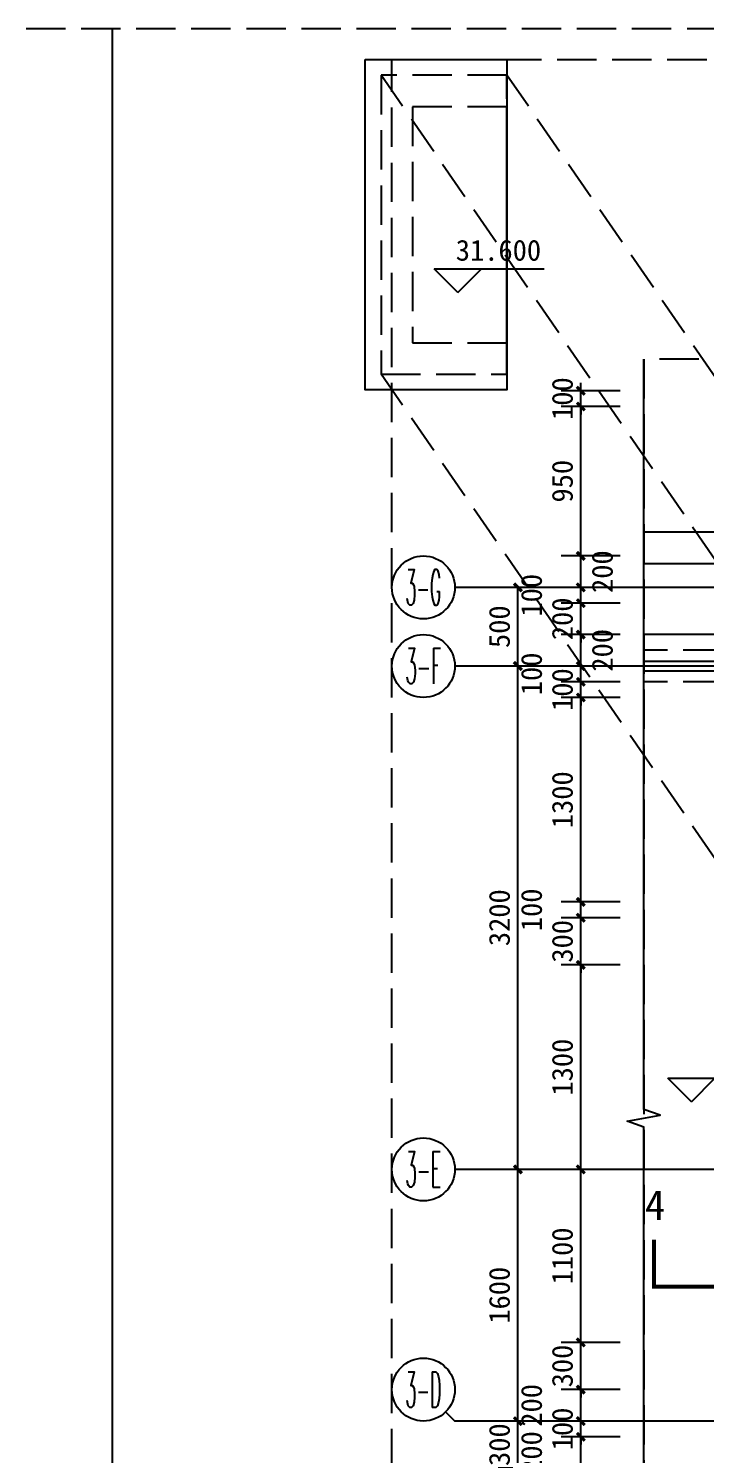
# Model space of a CAD drawing. Extents: x -10817 to 167545, y 26551 to 157048.
# Drawn here: x 86649 to 90950, y 125133 to 134198 of the extents above; entities that cross this region are included whole.
import ezdxf
from ezdxf.enums import TextEntityAlignment as Align
from ezdxf.xclip import XClip

# ---------------------------------------------------------------- set-up
doc = ezdxf.new("R2010")
doc.units = 0
doc.header["$LTSCALE"] = 1000
doc.header["$MEASUREMENT"] = 0
doc.header["$XCLIPFRAME"] = 0
for name, pattern in [('125-核心筒-RF$0$DASH', [0.35, 0.25, -0.1]), ('3#楼机房平面$0$DASH', [0.35, 0.25, -0.1]), ('DASH', [0.35, 0.25, -0.1]), ('DOTE', [2.42, 2, -0.2, 0.02, -0.2])]:
    doc.linetypes.add(name, pattern=pattern)
doc.layers.get('Defpoints').update_dxf_attribs({"color": 30, "linetype": 'DASH'})
for name, color, linetype in [('125-核心筒-RF$0$A-ROOF', 241, 'Continuous'), ('3#-夹层$0$A-ANNO-LEVL', 3, 'Continuous'), ('3#楼机房平面$0$A-FLOR-HRAL', 71, 'Continuous'), ('3#楼机房平面$0$A-ROOF', 241, 'Continuous'), ('A-ANNO-AXIS-CIRC', 3, 'Continuous'), ('A-ANNO-AXIS-TEXT', 7, 'Continuous'), ('A-ANNO-DIMS', 3, 'Continuous'), ('A-ANNO-DOTE', 10, 'DOTE'), ('A-ANNO-LEVL', 3, 'Continuous'), ('A-ANNO-SYMB', 3, 'Continuous'), ('A-ANNO-TEXT', 7, 'Continuous'), ('AXIS_TEXT', 7, 'Continuous')]:
    doc.layers.add(name, color=color, linetype=linetype)
doc.styles.add('_TCH_AXIS', font='COMPLEX', dxfattribs={"bigfont": 'GBCBIG'})
doc.styles.add('_TCH_DIM', font='')
doc.styles.add('_TCH_DIM_T3', font='')
doc.styles.add('_TCH_LABEL', font='')
doc.styles.add('COMPLEX', font='COMPLEX')
doc.styles.get('_TCH_DIM').set_extended_font_data('SimSun')
doc.styles.get('_TCH_DIM_T3').set_extended_font_data('SimSun')
doc.styles.get('_TCH_LABEL').set_extended_font_data('SimSun')
doc.dimstyles.new('_TCH_ARCH&&50', dxfattribs={"dimtxt": 132.911392, "dimasz": 50, "dimexe": 125, "dimexo": 150, "dimgap": 50, "dimtad": 1, "dimdec": 0, "dimzin": 0, "dimdsep": 46, "dimtxsty": '_TCH_DIM_T3', "dimblk": 'ARCHTICK', "dimcen": 0.09, "dimclrt": 7, "dimazin": 2, "dimtfac": 1, "dimtdec": 0, "dimtix": 1, "dimtmove": 2, "dimatfit": 3, "dimfxl": 50, "dimtolj": 1, "dimtzin": 0, "dimarcsym": 0})

# ---------------------------------------------------------------- blocks, each defined once
blk = doc.blocks.new('125-核心筒-RF')
at = {"layer": '125-核心筒-RF$0$A-ROOF'}
blk.add_lwpolyline([(9369.1, 9405.6), (8469.1, 9405.6), (8469.1, 7305.6), (9369.1, 7305.6)], close=True, dxfattribs=at)
at = {"layer": '125-核心筒-RF$0$A-ROOF', "linetype": '125-核心筒-RF$0$DASH'}
for points in [[(5950, 5650), (8469.1, 9305.6)], [(6750, 5650), (9269.1, 9305.6)], [(6750, 3750), (9269.1, 7405.6)]]:
    blk.add_lwpolyline(points, dxfattribs=at)
for points in [[(9269.1, 7405.6), (8469.1, 7405.6), (8469.1, 9305.6), (9269.1, 9305.6)], [(9069.1, 7605.6), (8469.1, 7605.6), (8469.1, 9105.6), (9069.1, 9105.6)]]:
    blk.add_lwpolyline(points, close=True, dxfattribs=at)
blk = doc.blocks.new('3#楼机房平面')
at = {"layer": '3#楼机房平面$0$A-FLOR-HRAL'}
for points in [[(14735, 7130), (18950, 7130)], [(14735, 7070), (18950, 7070)]]:
    blk.add_lwpolyline(points, dxfattribs=at)
at = {"layer": '3#楼机房平面$0$A-ROOF'}
for points in [[(18600.1, 7950), (2299.9, 7950)], [(18600.1, 7750), (2299.9, 7750)], [(19650, 7300), (1250, 7300)]]:
    blk.add_lwpolyline(points, dxfattribs=at)
at = {"layer": '3#楼机房平面$0$A-ROOF', "linetype": '3#楼机房平面$0$DASH'}
for points in [[(18950.1, 7200), (1950, 7200)], [(18950.1, 7000), (1950, 7000)]]:
    blk.add_lwpolyline(points, dxfattribs=at)
blk = doc.blocks.new('_ArchTick')
at = {"color": 0, "linetype": 'ByBlock', "const_width": 0.4}
blk.add_lwpolyline([(-0.5, -0.5), (0.5, 0.5)], dxfattribs=at)
blk = doc.blocks.new('*D2945')
at = {"layer": 'A-ANNO-DIMS', "color": 0, "lineweight": -2, "transparency": 16777216}
for p, q in [((90408.1, 125245.6), (90033.1, 125245.6)), ((90158.1, 125045.6), (90158.1, 125245.6)), ((90408.1, 125045.6), (90033.1, 125045.6))]:
    blk.add_line(p, q, dxfattribs=at)
at = {"layer": 'Defpoints', "color": 0, "transparency": 16777216}
for p in [(90158.1, 125245.6), (90558.1, 125245.6), (90558.1, 125045.6)]:
    blk.add_point(p, dxfattribs=at)
at = {"layer": 'A-ANNO-DIMS', "color": 0, "lineweight": -2, "transparency": 16777216, "xscale": 50, "yscale": 50, "zscale": 50}
for p, rotation in [((90158.1, 125245.6), 90), ((90158.1, 125045.6), 270)]:
    blk.add_blockref('_ArchTick', p, dxfattribs=dict(at, rotation=rotation))
at = {"layer": 'A-ANNO-DIMS', "color": 7, "transparency": 16777216, "insert": (89845.6, 125145.6), "char_height": 132.91, "attachment_point": 5, "rotation": 90, "style": '_TCH_DIM_T3'}
blk.add_mtext('\\A1;200', dxfattribs=at)
blk = doc.blocks.new('*D2946')
at = {"layer": 'A-ANNO-DIMS', "color": 0, "lineweight": -2, "transparency": 16777216}
for p, q in [((90158.1, 125345.6), (90158.1, 125395.6)), ((90408.1, 125345.6), (90033.1, 125345.6)), ((90158.1, 125245.6), (90158.1, 125345.6)), ((90408.1, 125245.6), (90033.1, 125245.6)), ((90158.1, 125245.6), (90158.1, 125195.6))]:
    blk.add_line(p, q, dxfattribs=at)
at = {"layer": 'Defpoints', "color": 0, "transparency": 16777216}
for p in [(90158.1, 125345.6), (90558.1, 125345.6), (90558.1, 125245.6)]:
    blk.add_point(p, dxfattribs=at)
at = {"layer": 'A-ANNO-DIMS', "color": 0, "lineweight": -2, "transparency": 16777216, "xscale": 50, "yscale": 50, "zscale": 50}
for p, rotation in [((90158.1, 125345.6), 270), ((90158.1, 125245.6), 90)]:
    blk.add_blockref('_ArchTick', p, dxfattribs=dict(at, rotation=rotation))
at = {"layer": 'A-ANNO-DIMS', "color": 7, "transparency": 16777216, "insert": (90041.7, 125295.6), "char_height": 132.91, "attachment_point": 5, "rotation": 90, "style": '_TCH_DIM_T3'}
blk.add_mtext('\\A1;100', dxfattribs=at)
blk = doc.blocks.new('*D2947')
at = {"layer": 'A-ANNO-DIMS', "color": 0, "lineweight": -2, "transparency": 16777216}
for p, q in [((90408.1, 125545.6), (90033.1, 125545.6)), ((90158.1, 125345.6), (90158.1, 125545.6)), ((90408.1, 125345.6), (90033.1, 125345.6))]:
    blk.add_line(p, q, dxfattribs=at)
at = {"layer": 'Defpoints', "color": 0, "transparency": 16777216}
for p in [(90158.1, 125545.6), (90558.1, 125545.6), (90558.1, 125345.6)]:
    blk.add_point(p, dxfattribs=at)
at = {"layer": 'A-ANNO-DIMS', "color": 0, "lineweight": -2, "transparency": 16777216, "xscale": 50, "yscale": 50, "zscale": 50}
for p, rotation in [((90158.1, 125545.6), 90), ((90158.1, 125345.6), 270)]:
    blk.add_blockref('_ArchTick', p, dxfattribs=dict(at, rotation=rotation))
at = {"layer": 'A-ANNO-DIMS', "color": 7, "transparency": 16777216, "insert": (89845.6, 125445.6), "char_height": 132.91, "attachment_point": 5, "rotation": 90, "style": '_TCH_DIM_T3'}
blk.add_mtext('\\A1;200', dxfattribs=at)
blk = doc.blocks.new('*D2948')
at = {"layer": 'A-ANNO-DIMS', "color": 0, "lineweight": -2, "transparency": 16777216}
for p, q in [((90408.1, 125845.6), (90033.1, 125845.6)), ((90158.1, 125845.6), (90158.1, 125895.6)), ((90158.1, 125545.6), (90158.1, 125845.6)), ((90408.1, 125545.6), (90033.1, 125545.6)), ((90158.1, 125545.6), (90158.1, 125495.6))]:
    blk.add_line(p, q, dxfattribs=at)
at = {"layer": 'Defpoints', "color": 0, "transparency": 16777216}
for p in [(90158.1, 125845.6), (90558.1, 125845.6), (90558.1, 125545.6)]:
    blk.add_point(p, dxfattribs=at)
at = {"layer": 'A-ANNO-DIMS', "color": 0, "lineweight": -2, "transparency": 16777216, "xscale": 50, "yscale": 50, "zscale": 50}
for p, rotation in [((90158.1, 125845.6), 270), ((90158.1, 125545.6), 90)]:
    blk.add_blockref('_ArchTick', p, dxfattribs=dict(at, rotation=rotation))
at = {"layer": 'A-ANNO-DIMS', "color": 7, "transparency": 16777216, "insert": (90041.7, 125695.6), "char_height": 132.91, "attachment_point": 5, "rotation": 90, "style": '_TCH_DIM_T3'}
blk.add_mtext('\\A1;300', dxfattribs=at)
blk = doc.blocks.new('*D2949')
at = {"layer": 'A-ANNO-DIMS', "color": 0, "lineweight": -2, "transparency": 16777216}
for p, q in [((90408.1, 126945.6), (90033.1, 126945.6)), ((90158.1, 125845.6), (90158.1, 126945.6)), ((90408.1, 125845.6), (90033.1, 125845.6))]:
    blk.add_line(p, q, dxfattribs=at)
at = {"layer": 'Defpoints', "color": 0, "transparency": 16777216}
for p in [(90158.1, 126945.6), (90558.1, 126945.6), (90558.1, 125845.6)]:
    blk.add_point(p, dxfattribs=at)
at = {"layer": 'A-ANNO-DIMS', "color": 0, "lineweight": -2, "transparency": 16777216, "xscale": 50, "yscale": 50, "zscale": 50}
for p, rotation in [((90158.1, 126945.6), 90), ((90158.1, 125845.6), 270)]:
    blk.add_blockref('_ArchTick', p, dxfattribs=dict(at, rotation=rotation))
at = {"layer": 'A-ANNO-DIMS', "color": 7, "transparency": 16777216, "insert": (90041.7, 126395.6), "char_height": 132.91, "attachment_point": 5, "rotation": 90, "style": '_TCH_DIM_T3'}
blk.add_mtext('\\A1;1100', dxfattribs=at)
blk = doc.blocks.new('*D2950')
at = {"layer": 'A-ANNO-DIMS', "color": 0, "lineweight": -2, "transparency": 16777216}
for p, q in [((90408.1, 128245.6), (90033.1, 128245.6)), ((90158.1, 126945.6), (90158.1, 128245.6)), ((90408.1, 126945.6), (90033.1, 126945.6))]:
    blk.add_line(p, q, dxfattribs=at)
at = {"layer": 'Defpoints', "color": 0, "transparency": 16777216}
for p in [(90158.1, 128245.6), (90558.1, 128245.6), (90558.1, 126945.6)]:
    blk.add_point(p, dxfattribs=at)
at = {"layer": 'A-ANNO-DIMS', "color": 0, "lineweight": -2, "transparency": 16777216, "xscale": 50, "yscale": 50, "zscale": 50}
for p, rotation in [((90158.1, 128245.6), 90), ((90158.1, 126945.6), 270)]:
    blk.add_blockref('_ArchTick', p, dxfattribs=dict(at, rotation=rotation))
at = {"layer": 'A-ANNO-DIMS', "color": 7, "transparency": 16777216, "insert": (90041.7, 127595.6), "char_height": 132.91, "attachment_point": 5, "rotation": 90, "style": '_TCH_DIM_T3'}
blk.add_mtext('\\A1;1300', dxfattribs=at)
blk = doc.blocks.new('*D2951')
at = {"layer": 'A-ANNO-DIMS', "color": 0, "lineweight": -2, "transparency": 16777216}
for p, q in [((90158.1, 128545.6), (90158.1, 128595.6)), ((90408.1, 128545.6), (90033.1, 128545.6)), ((90158.1, 128245.6), (90158.1, 128545.6)), ((90408.1, 128245.6), (90033.1, 128245.6)), ((90158.1, 128245.6), (90158.1, 128195.6))]:
    blk.add_line(p, q, dxfattribs=at)
at = {"layer": 'Defpoints', "color": 0, "transparency": 16777216}
for p in [(90158.1, 128545.6), (90558.1, 128545.6), (90558.1, 128245.6)]:
    blk.add_point(p, dxfattribs=at)
at = {"layer": 'A-ANNO-DIMS', "color": 0, "lineweight": -2, "transparency": 16777216, "xscale": 50, "yscale": 50, "zscale": 50}
for p, rotation in [((90158.1, 128545.6), 270), ((90158.1, 128245.6), 90)]:
    blk.add_blockref('_ArchTick', p, dxfattribs=dict(at, rotation=rotation))
at = {"layer": 'A-ANNO-DIMS', "color": 7, "transparency": 16777216, "insert": (90041.7, 128395.6), "char_height": 132.91, "attachment_point": 5, "rotation": 90, "style": '_TCH_DIM_T3'}
blk.add_mtext('\\A1;300', dxfattribs=at)
blk = doc.blocks.new('*D2952')
at = {"layer": 'A-ANNO-DIMS', "color": 0, "lineweight": -2, "transparency": 16777216}
for p, q in [((90408.1, 128645.6), (90033.1, 128645.6)), ((90158.1, 128545.6), (90158.1, 128645.6)), ((90408.1, 128545.6), (90033.1, 128545.6))]:
    blk.add_line(p, q, dxfattribs=at)
at = {"layer": 'Defpoints', "color": 0, "transparency": 16777216}
for p in [(90158.1, 128645.6), (90558.1, 128645.6), (90558.1, 128545.6)]:
    blk.add_point(p, dxfattribs=at)
at = {"layer": 'A-ANNO-DIMS', "color": 0, "lineweight": -2, "transparency": 16777216, "xscale": 50, "yscale": 50, "zscale": 50}
for p, rotation in [((90158.1, 128645.6), 90), ((90158.1, 128545.6), 270)]:
    blk.add_blockref('_ArchTick', p, dxfattribs=dict(at, rotation=rotation))
at = {"layer": 'A-ANNO-DIMS', "color": 7, "transparency": 16777216, "insert": (89845.6, 128595.6), "char_height": 132.91, "attachment_point": 5, "rotation": 90, "style": '_TCH_DIM_T3'}
blk.add_mtext('\\A1;100', dxfattribs=at)
blk = doc.blocks.new('*D2953')
at = {"layer": 'A-ANNO-DIMS', "color": 0, "lineweight": -2, "transparency": 16777216}
for p, q in [((90408.1, 129945.6), (90033.1, 129945.6)), ((90158.1, 128645.6), (90158.1, 129945.6)), ((90408.1, 128645.6), (90033.1, 128645.6))]:
    blk.add_line(p, q, dxfattribs=at)
at = {"layer": 'Defpoints', "color": 0, "transparency": 16777216}
for p in [(90158.1, 129945.6), (90558.1, 129945.6), (90558.1, 128645.6)]:
    blk.add_point(p, dxfattribs=at)
at = {"layer": 'A-ANNO-DIMS', "color": 0, "lineweight": -2, "transparency": 16777216, "xscale": 50, "yscale": 50, "zscale": 50}
for p, rotation in [((90158.1, 129945.6), 90), ((90158.1, 128645.6), 270)]:
    blk.add_blockref('_ArchTick', p, dxfattribs=dict(at, rotation=rotation))
at = {"layer": 'A-ANNO-DIMS', "color": 7, "transparency": 16777216, "insert": (90041.7, 129295.6), "char_height": 132.91, "attachment_point": 5, "rotation": 90, "style": '_TCH_DIM_T3'}
blk.add_mtext('\\A1;1300', dxfattribs=at)
blk = doc.blocks.new('*D2954')
at = {"layer": 'A-ANNO-DIMS', "color": 0, "lineweight": -2, "transparency": 16777216}
for p, q in [((90158.1, 130045.6), (90158.1, 130095.6)), ((90408.1, 130045.6), (90033.1, 130045.6)), ((90158.1, 129945.6), (90158.1, 130045.6)), ((90408.1, 129945.6), (90033.1, 129945.6)), ((90158.1, 129945.6), (90158.1, 129895.6))]:
    blk.add_line(p, q, dxfattribs=at)
at = {"layer": 'Defpoints', "color": 0, "transparency": 16777216}
for p in [(90158.1, 130045.6), (90558.1, 130045.6), (90558.1, 129945.6)]:
    blk.add_point(p, dxfattribs=at)
at = {"layer": 'A-ANNO-DIMS', "color": 0, "lineweight": -2, "transparency": 16777216, "xscale": 50, "yscale": 50, "zscale": 50}
for p, rotation in [((90158.1, 130045.6), 270), ((90158.1, 129945.6), 90)]:
    blk.add_blockref('_ArchTick', p, dxfattribs=dict(at, rotation=rotation))
at = {"layer": 'A-ANNO-DIMS', "color": 7, "transparency": 16777216, "insert": (90041.7, 129995.6), "char_height": 132.91, "attachment_point": 5, "rotation": 90, "style": '_TCH_DIM_T3'}
blk.add_mtext('\\A1;100', dxfattribs=at)
blk = doc.blocks.new('*D2955')
at = {"layer": 'A-ANNO-DIMS', "color": 0, "lineweight": -2, "transparency": 16777216}
for p, q in [((90408.1, 130145.6), (90033.1, 130145.6)), ((90158.1, 130045.6), (90158.1, 130145.6)), ((90408.1, 130045.6), (90033.1, 130045.6))]:
    blk.add_line(p, q, dxfattribs=at)
at = {"layer": 'Defpoints', "color": 0, "transparency": 16777216}
for p in [(90158.1, 130145.6), (90558.1, 130145.6), (90558.1, 130045.6)]:
    blk.add_point(p, dxfattribs=at)
at = {"layer": 'A-ANNO-DIMS', "color": 0, "lineweight": -2, "transparency": 16777216, "xscale": 50, "yscale": 50, "zscale": 50}
for p, rotation in [((90158.1, 130145.6), 90), ((90158.1, 130045.6), 270)]:
    blk.add_blockref('_ArchTick', p, dxfattribs=dict(at, rotation=rotation))
at = {"layer": 'A-ANNO-DIMS', "color": 7, "transparency": 16777216, "insert": (89845.6, 130095.6), "char_height": 132.91, "attachment_point": 5, "rotation": 90, "style": '_TCH_DIM_T3'}
blk.add_mtext('\\A1;100', dxfattribs=at)
blk = doc.blocks.new('*D2956')
at = {"layer": 'A-ANNO-DIMS', "color": 0, "lineweight": -2, "transparency": 16777216}
for p, q in [((90408.1, 130345.6), (90033.1, 130345.6)), ((90158.1, 130145.6), (90158.1, 130345.6)), ((90408.1, 130145.6), (90033.1, 130145.6))]:
    blk.add_line(p, q, dxfattribs=at)
at = {"layer": 'Defpoints', "color": 0, "transparency": 16777216}
for p in [(90158.1, 130345.6), (90558.1, 130345.6), (90558.1, 130145.6)]:
    blk.add_point(p, dxfattribs=at)
at = {"layer": 'A-ANNO-DIMS', "color": 0, "lineweight": -2, "transparency": 16777216, "xscale": 50, "yscale": 50, "zscale": 50}
for p, rotation in [((90158.1, 130345.6), 90), ((90158.1, 130145.6), 270)]:
    blk.add_blockref('_ArchTick', p, dxfattribs=dict(at, rotation=rotation))
at = {"layer": 'A-ANNO-DIMS', "color": 7, "transparency": 16777216, "insert": (90295.6, 130245.6), "char_height": 132.91, "attachment_point": 5, "rotation": 90, "style": '_TCH_DIM_T3'}
blk.add_mtext('\\A1;200', dxfattribs=at)
blk = doc.blocks.new('*D2957')
at = {"layer": 'A-ANNO-DIMS', "color": 0, "lineweight": -2, "transparency": 16777216}
for p, q in [((90408.1, 130545.6), (90033.1, 130545.6)), ((90158.1, 130545.6), (90158.1, 130595.6)), ((90158.1, 130345.6), (90158.1, 130545.6)), ((90408.1, 130345.6), (90033.1, 130345.6)), ((90158.1, 130345.6), (90158.1, 130295.6))]:
    blk.add_line(p, q, dxfattribs=at)
at = {"layer": 'Defpoints', "color": 0, "transparency": 16777216}
for p in [(90158.1, 130545.6), (90558.1, 130545.6), (90558.1, 130345.6)]:
    blk.add_point(p, dxfattribs=at)
at = {"layer": 'A-ANNO-DIMS', "color": 0, "lineweight": -2, "transparency": 16777216, "xscale": 50, "yscale": 50, "zscale": 50}
for p, rotation in [((90158.1, 130545.6), 270), ((90158.1, 130345.6), 90)]:
    blk.add_blockref('_ArchTick', p, dxfattribs=dict(at, rotation=rotation))
at = {"layer": 'A-ANNO-DIMS', "color": 7, "transparency": 16777216, "insert": (90041.7, 130445.6), "char_height": 132.91, "attachment_point": 5, "rotation": 90, "style": '_TCH_DIM_T3'}
blk.add_mtext('\\A1;200', dxfattribs=at)
blk = doc.blocks.new('*D2958')
at = {"layer": 'A-ANNO-DIMS', "color": 0, "lineweight": -2, "transparency": 16777216}
for p, q in [((90408.1, 130645.6), (90033.1, 130645.6)), ((90158.1, 130545.6), (90158.1, 130645.6)), ((90408.1, 130545.6), (90033.1, 130545.6))]:
    blk.add_line(p, q, dxfattribs=at)
at = {"layer": 'Defpoints', "color": 0, "transparency": 16777216}
for p in [(90158.1, 130645.6), (90558.1, 130645.6), (90558.1, 130545.6)]:
    blk.add_point(p, dxfattribs=at)
at = {"layer": 'A-ANNO-DIMS', "color": 0, "lineweight": -2, "transparency": 16777216, "xscale": 50, "yscale": 50, "zscale": 50}
for p, rotation in [((90158.1, 130645.6), 90), ((90158.1, 130545.6), 270)]:
    blk.add_blockref('_ArchTick', p, dxfattribs=dict(at, rotation=rotation))
at = {"layer": 'A-ANNO-DIMS', "color": 7, "transparency": 16777216, "insert": (89845.6, 130595.6), "char_height": 132.91, "attachment_point": 5, "rotation": 90, "style": '_TCH_DIM_T3'}
blk.add_mtext('\\A1;100', dxfattribs=at)
blk = doc.blocks.new('*D2959')
at = {"layer": 'A-ANNO-DIMS', "color": 0, "lineweight": -2, "transparency": 16777216}
for p, q in [((90408.1, 130845.6), (90033.1, 130845.6)), ((90158.1, 130645.6), (90158.1, 130845.6)), ((90408.1, 130645.6), (90033.1, 130645.6))]:
    blk.add_line(p, q, dxfattribs=at)
at = {"layer": 'Defpoints', "color": 0, "transparency": 16777216}
for p in [(90158.1, 130845.6), (90558.1, 130845.6), (90558.1, 130645.6)]:
    blk.add_point(p, dxfattribs=at)
at = {"layer": 'A-ANNO-DIMS', "color": 0, "lineweight": -2, "transparency": 16777216, "xscale": 50, "yscale": 50, "zscale": 50}
for p, rotation in [((90158.1, 130845.6), 90), ((90158.1, 130645.6), 270)]:
    blk.add_blockref('_ArchTick', p, dxfattribs=dict(at, rotation=rotation))
at = {"layer": 'A-ANNO-DIMS', "color": 7, "transparency": 16777216, "insert": (90295.6, 130745.6), "char_height": 132.91, "attachment_point": 5, "rotation": 90, "style": '_TCH_DIM_T3'}
blk.add_mtext('\\A1;200', dxfattribs=at)
blk = doc.blocks.new('*D2960')
at = {"layer": 'A-ANNO-DIMS', "color": 0, "lineweight": -2, "transparency": 16777216}
for p, q in [((90408.1, 131795.6), (90033.1, 131795.6)), ((90158.1, 130845.6), (90158.1, 131795.6)), ((90408.1, 130845.6), (90033.1, 130845.6))]:
    blk.add_line(p, q, dxfattribs=at)
at = {"layer": 'Defpoints', "color": 0, "transparency": 16777216}
for p in [(90158.1, 131795.6), (90558.1, 131795.6), (90558.1, 130845.6)]:
    blk.add_point(p, dxfattribs=at)
at = {"layer": 'A-ANNO-DIMS', "color": 0, "lineweight": -2, "transparency": 16777216, "xscale": 50, "yscale": 50, "zscale": 50}
for p, rotation in [((90158.1, 131795.6), 90), ((90158.1, 130845.6), 270)]:
    blk.add_blockref('_ArchTick', p, dxfattribs=dict(at, rotation=rotation))
at = {"layer": 'A-ANNO-DIMS', "color": 7, "transparency": 16777216, "insert": (90041.7, 131320.6), "char_height": 132.91, "attachment_point": 5, "rotation": 90, "style": '_TCH_DIM_T3'}
blk.add_mtext('\\A1;950', dxfattribs=at)
blk = doc.blocks.new('*D2961')
at = {"layer": 'A-ANNO-DIMS', "color": 0, "lineweight": -2, "transparency": 16777216}
for p, q in [((90158.1, 131895.6), (90158.1, 131945.6)), ((90408.1, 131895.6), (90033.1, 131895.6)), ((90158.1, 131795.6), (90158.1, 131895.6)), ((90408.1, 131795.6), (90033.1, 131795.6)), ((90158.1, 131795.6), (90158.1, 131745.6))]:
    blk.add_line(p, q, dxfattribs=at)
at = {"layer": 'Defpoints', "color": 0, "transparency": 16777216}
for p in [(90158.1, 131895.6), (90558.1, 131895.6), (90558.1, 131795.6)]:
    blk.add_point(p, dxfattribs=at)
at = {"layer": 'A-ANNO-DIMS', "color": 0, "lineweight": -2, "transparency": 16777216, "xscale": 50, "yscale": 50, "zscale": 50}
for p, rotation in [((90158.1, 131895.6), 270), ((90158.1, 131795.6), 90)]:
    blk.add_blockref('_ArchTick', p, dxfattribs=dict(at, rotation=rotation))
at = {"layer": 'A-ANNO-DIMS', "color": 7, "transparency": 16777216, "insert": (90041.7, 131845.6), "char_height": 132.91, "attachment_point": 5, "rotation": 90, "style": '_TCH_DIM_T3'}
blk.add_mtext('\\A1;100', dxfattribs=at)
blk = doc.blocks.new('*D2984')
at = {"layer": 'A-ANNO-DIMS', "color": 0, "lineweight": -2, "transparency": 16777216}
for p, q in [((89758.1, 125345.6), (89758.1, 125395.6)), ((90008.1, 125345.6), (89633.1, 125345.6)), ((89758.1, 125045.6), (89758.1, 125345.6)), ((90008.1, 125045.6), (89633.1, 125045.6)), ((89758.1, 125045.6), (89758.1, 124995.6))]:
    blk.add_line(p, q, dxfattribs=at)
at = {"layer": 'Defpoints', "color": 0, "transparency": 16777216}
for p in [(89758.1, 125345.6), (90158.1, 125345.6), (90158.1, 125045.6)]:
    blk.add_point(p, dxfattribs=at)
at = {"layer": 'A-ANNO-DIMS', "color": 0, "lineweight": -2, "transparency": 16777216, "xscale": 50, "yscale": 50, "zscale": 50}
for p, rotation in [((89758.1, 125345.6), 270), ((89758.1, 125045.6), 90)]:
    blk.add_blockref('_ArchTick', p, dxfattribs=dict(at, rotation=rotation))
at = {"layer": 'A-ANNO-DIMS', "color": 7, "transparency": 16777216, "insert": (89641.7, 125195.6), "char_height": 132.91, "attachment_point": 5, "rotation": 90, "style": '_TCH_DIM_T3'}
blk.add_mtext('\\A1;300', dxfattribs=at)
blk = doc.blocks.new('*D2985')
at = {"layer": 'A-ANNO-DIMS', "color": 0, "lineweight": -2, "transparency": 16777216}
for p, q in [((90008.1, 126945.6), (89633.1, 126945.6)), ((89758.1, 125345.6), (89758.1, 126945.6)), ((90008.1, 125345.6), (89633.1, 125345.6))]:
    blk.add_line(p, q, dxfattribs=at)
at = {"layer": 'Defpoints', "color": 0, "transparency": 16777216}
for p in [(89758.1, 126945.6), (90158.1, 126945.6), (90158.1, 125345.6)]:
    blk.add_point(p, dxfattribs=at)
at = {"layer": 'A-ANNO-DIMS', "color": 0, "lineweight": -2, "transparency": 16777216, "xscale": 50, "yscale": 50, "zscale": 50}
for p, rotation in [((89758.1, 126945.6), 90), ((89758.1, 125345.6), 270)]:
    blk.add_blockref('_ArchTick', p, dxfattribs=dict(at, rotation=rotation))
at = {"layer": 'A-ANNO-DIMS', "color": 7, "transparency": 16777216, "insert": (89641.7, 126145.6), "char_height": 132.91, "attachment_point": 5, "rotation": 90, "style": '_TCH_DIM_T3'}
blk.add_mtext('\\A1;1600', dxfattribs=at)
blk = doc.blocks.new('*D2986')
at = {"layer": 'A-ANNO-DIMS', "color": 0, "lineweight": -2, "transparency": 16777216}
for p, q in [((90008.1, 130145.6), (89633.1, 130145.6)), ((89758.1, 126945.6), (89758.1, 130145.6)), ((90008.1, 126945.6), (89633.1, 126945.6))]:
    blk.add_line(p, q, dxfattribs=at)
at = {"layer": 'Defpoints', "color": 0, "transparency": 16777216}
for p in [(89758.1, 130145.6), (90158.1, 130145.6), (90158.1, 126945.6)]:
    blk.add_point(p, dxfattribs=at)
at = {"layer": 'A-ANNO-DIMS', "color": 0, "lineweight": -2, "transparency": 16777216, "xscale": 50, "yscale": 50, "zscale": 50}
for p, rotation in [((89758.1, 130145.6), 90), ((89758.1, 126945.6), 270)]:
    blk.add_blockref('_ArchTick', p, dxfattribs=dict(at, rotation=rotation))
at = {"layer": 'A-ANNO-DIMS', "color": 7, "transparency": 16777216, "insert": (89641.7, 128545.6), "char_height": 132.91, "attachment_point": 5, "rotation": 90, "style": '_TCH_DIM_T3'}
blk.add_mtext('\\A1;3200', dxfattribs=at)
blk = doc.blocks.new('*D2987')
at = {"layer": 'A-ANNO-DIMS', "color": 0, "lineweight": -2, "transparency": 16777216}
for p, q in [((90008.1, 130645.6), (89633.1, 130645.6)), ((89758.1, 130145.6), (89758.1, 130645.6)), ((90008.1, 130145.6), (89633.1, 130145.6))]:
    blk.add_line(p, q, dxfattribs=at)
at = {"layer": 'Defpoints', "color": 0, "transparency": 16777216}
for p in [(89758.1, 130645.6), (90158.1, 130645.6), (90158.1, 130145.6)]:
    blk.add_point(p, dxfattribs=at)
at = {"layer": 'A-ANNO-DIMS', "color": 0, "lineweight": -2, "transparency": 16777216, "xscale": 50, "yscale": 50, "zscale": 50}
for p, rotation in [((89758.1, 130645.6), 90), ((89758.1, 130145.6), 270)]:
    blk.add_blockref('_ArchTick', p, dxfattribs=dict(at, rotation=rotation))
at = {"layer": 'A-ANNO-DIMS', "color": 7, "transparency": 16777216, "insert": (89641.7, 130395.6), "char_height": 132.91, "attachment_point": 5, "rotation": 90, "style": '_TCH_DIM_T3'}
blk.add_mtext('\\A1;500', dxfattribs=at)
blk = doc.blocks.new('_AXISO')
blk.add_circle((0, 0), 0.5)
at = {"layer": 'AXIS_TEXT', "style": 'COMPLEX', "width": 1.041667}
blk.add_attdef('A', text='', height=0.56, dxfattribs=at).set_placement((-0.25, -0.28), (0.25, -0.28), align=Align.FIT)

msp = doc.modelspace()

# ---------------------------------------------------------------- linework, layer by layer
msp.add_lwpolyline([(87183.1, 105498.4), (87183.1, 134198.4)])
at = {"layer": '3#-夹层$0$A-ANNO-LEVL'}
for p, q in [((90860.7, 127374.9), (90710.7, 127524.9)), ((90710.7, 127524.9), (91520.8, 127524.9)), ((90860.7, 127374.9), (91010.7, 127524.9))]:
    msp.add_line(p, q, dxfattribs=at)
at = {"layer": 'A-ANNO-AXIS-CIRC'}
for p, q in [((90558.1, 130645.6), (89358.1, 130645.6)), ((90558.1, 130145.6), (89358.1, 130145.6)), ((90558.1, 126945.6), (89358.1, 126945.6)), ((89299.5, 125404.2), (89358.1, 125345.6)), ((90558.1, 125345.6), (89358.1, 125345.6))]:
    msp.add_line(p, q, dxfattribs=at)
at = {"layer": 'A-ANNO-DOTE'}
for points in [[(97358.2, 130645.6), (89358.1, 130645.6)], [(97358.2, 130145.6), (89358.1, 130145.6)], [(97358.2, 126945.6), (89358.1, 126945.6)], [(97358.2, 125345.6), (89358.1, 125345.6)]]:
    msp.add_lwpolyline(points, dxfattribs=at)
at = {"layer": 'A-ANNO-LEVL'}
for p, q in [((89376.8, 132520), (89226.8, 132670)), ((89226.8, 132670), (89925.1, 132670)), ((89376.8, 132520), (89526.8, 132670))]:
    msp.add_line(p, q, dxfattribs=at)
at = {"layer": 'A-ANNO-SYMB'}
msp.add_lwpolyline([(90558.1, 122445.6), (90558.1, 127214.8), (90453.1, 127253), (90663.1, 127290), (90558.1, 127327.3), (90558.1, 132096.4)], dxfattribs=at)
at = {"layer": 'A-ANNO-SYMB', "const_width": 25}
msp.add_lwpolyline([(91123.6, 126199.7), (90623.6, 126199.7), (90623.6, 126499.7)], dxfattribs=at)
at = {"layer": 'Defpoints'}
for points in [[(62483.1, 134198.4), (99533.1, 134198.4), (99533.1, 105498.4), (62483.1, 105498.4)], [(88958.1, 134001.3), (97758.2, 134001.3), (97758.2, 120845.6), (88958.1, 120845.6)], [(90558.1, 122445.6), (96158.2, 122445.6), (96158.2, 132096.4), (90558.1, 132096.4)]]:
    msp.add_lwpolyline(points, close=True, dxfattribs=at)

# ---------------------------------------------------------------- block references
at = {"xscale": -1}
msp.add_blockref('125-核心筒-RF', (98158.1, 124595.6), dxfattribs=at)
ref = msp.add_blockref('3#楼机房平面', (72458.2, 123045.6))
XClip(ref).set_block_clipping_path([(18099.9313964248, -600.0000000001), (23700.0000000003, 9050.802537187)])
at = {"layer": 'A-ANNO-AXIS-CIRC'}
ref = msp.add_blockref('_AXISO', (89158.1, 130645.6), dxfattribs=dict(at, xscale=400, yscale=400, zscale=400))
ref.add_attrib('A', '3-G', dxfattribs={"layer": 'A-ANNO-AXIS-TEXT', "height": 226.27, "style": '_TCH_AXIS', "width": 0.333333}).set_placement((89045, 130532.5), (89271.2, 130532.5), align=Align.FIT)
ref = msp.add_blockref('_AXISO', (89158.1, 130145.6), dxfattribs=dict(at, xscale=400, yscale=400, zscale=400))
ref.add_attrib('A', '3-F', dxfattribs={"layer": 'A-ANNO-AXIS-TEXT', "height": 226.27, "style": '_TCH_AXIS', "width": 0.344262}).set_placement((89045, 130032.5), (89271.2, 130032.5), align=Align.FIT)
ref = msp.add_blockref('_AXISO', (89158.1, 126945.6), dxfattribs=dict(at, xscale=400, yscale=400, zscale=400))
ref.add_attrib('A', '3-E', dxfattribs={"layer": 'A-ANNO-AXIS-TEXT', "height": 226.27, "style": '_TCH_AXIS', "width": 0.344262}).set_placement((89045, 126832.5), (89271.2, 126832.5), align=Align.FIT)
ref = msp.add_blockref('_AXISO', (89158.1, 125545.6), dxfattribs=dict(at, xscale=400, yscale=400, zscale=400))
ref.add_attrib('A', '3-D', dxfattribs={"layer": 'A-ANNO-AXIS-TEXT', "height": 226.27, "style": '_TCH_AXIS', "width": 0.33871}).set_placement((89045, 125432.5), (89271.2, 125432.5), align=Align.FIT)

# ---------------------------------------------------------------- texts
at = {"layer": 'A-ANNO-TEXT', "color": 7}
for s, height, style, p in [('31.600', 132.91, '_TCH_DIM', (89363.7, 132722.5)), ('4', 189.9, '_TCH_LABEL', (90565.6, 126624.7))]:
    msp.add_text(s, height=height, dxfattribs=dict(at, style=style)).set_placement(p)

# ---------------------------------------------------------------- dimensions: what is measured, and where the dimension line sits
at = {"layer": 'A-ANNO-DIMS'}
for p1, p2, picture, middle in [((90558.1, 131795.6), (90558.1, 131895.6), '*D2961', (90041.7, 131845.6)), ((90558.1, 130845.6), (90558.1, 131795.6), '*D2960', (90041.7, 131320.6)), ((90158.1, 130145.6), (90158.1, 130645.6), '*D2987', (89641.7, 130395.6)), ((90558.1, 130345.6), (90558.1, 130545.6), '*D2957', (90041.7, 130445.6)), ((90158.1, 126945.6), (90158.1, 130145.6), '*D2986', (89641.7, 128545.6)), ((90558.1, 129945.6), (90558.1, 130045.6), '*D2954', (90041.7, 129995.6)), ((90558.1, 128645.6), (90558.1, 129945.6), '*D2953', (90041.7, 129295.6)), ((90558.1, 128245.6), (90558.1, 128545.6), '*D2951', (90041.7, 128395.6)), ((90558.1, 126945.6), (90558.1, 128245.6), '*D2950', (90041.7, 127595.6)), ((90158.1, 125345.6), (90158.1, 126945.6), '*D2985', (89641.7, 126145.6)), ((90558.1, 125845.6), (90558.1, 126945.6), '*D2949', (90041.7, 126395.6)), ((90558.1, 125545.6), (90558.1, 125845.6), '*D2948', (90041.7, 125695.6)), ((90158.1, 125045.6), (90158.1, 125345.6), '*D2984', (89641.7, 125195.6)), ((90558.1, 125245.6), (90558.1, 125345.6), '*D2946', (90041.7, 125295.6))]:
    dim = msp.add_aligned_dim(p1=p1, p2=p2, distance=400, dimstyle='_TCH_ARCH&&50', dxfattribs=at)
    dim.commit()
    dim.dimension.update_dxf_attribs({"geometry": picture, "text_midpoint": middle})
for base, p1, p2, picture, middle in [((90158.1, 130845.6), (90558.1, 130645.6), (90558.1, 130845.6), '*D2959', (90295.6, 130745.6)), ((90158.1, 130645.6), (90558.1, 130545.6), (90558.1, 130645.6), '*D2958', (89845.6, 130595.6)), ((90158.1, 130345.6), (90558.1, 130145.6), (90558.1, 130345.6), '*D2956', (90295.6, 130245.6)), ((90158.1, 130145.6), (90558.1, 130045.6), (90558.1, 130145.6), '*D2955', (89845.6, 130095.6)), ((90158.1, 128645.6), (90558.1, 128545.6), (90558.1, 128645.6), '*D2952', (89845.6, 128595.6)), ((90158.1, 125545.6), (90558.1, 125345.6), (90558.1, 125545.6), '*D2947', (89845.6, 125445.6)), ((90158.1, 125245.6), (90558.1, 125045.6), (90558.1, 125245.6), '*D2945', (89845.6, 125145.6))]:
    dim = msp.add_linear_dim(base=base, p1=p1, p2=p2, angle=90, dimstyle='_TCH_ARCH&&50', dxfattribs=at)
    dim.commit()
    dim.dimension.update_dxf_attribs({"geometry": picture, "text_midpoint": middle, "dimtype": 161})

doc.saveas('drawing.dxf')
